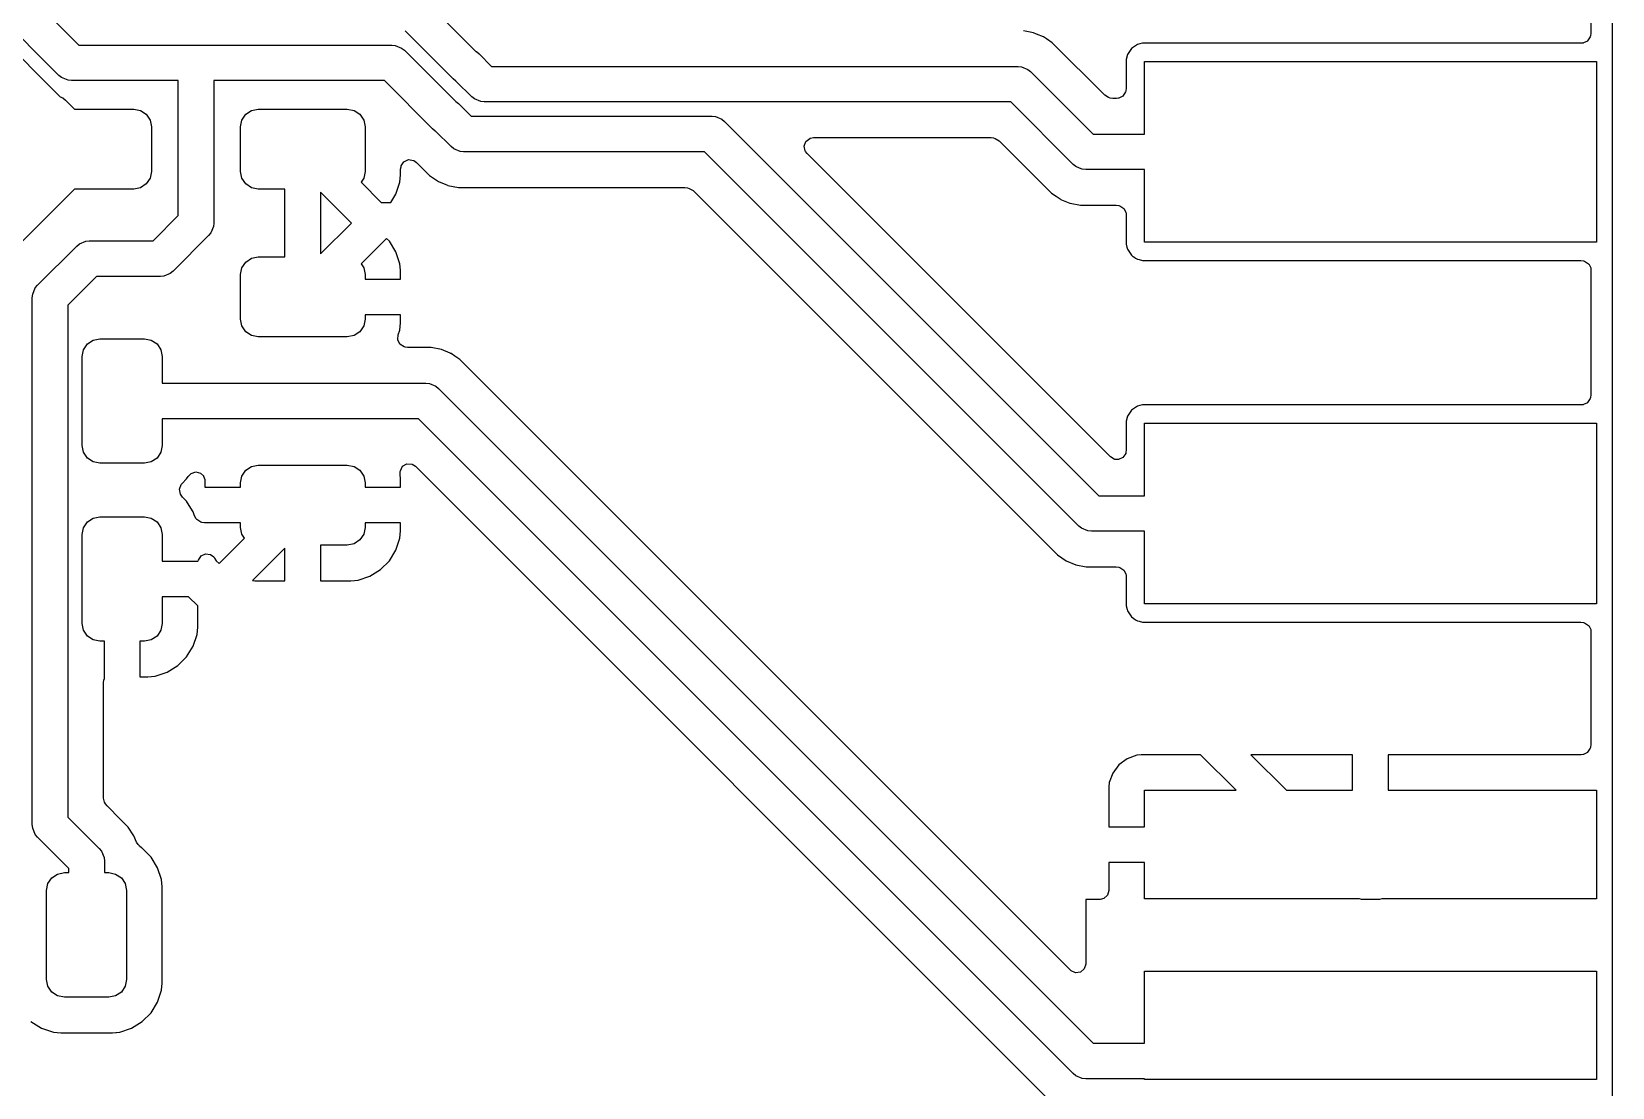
# Model space of a CAD drawing. Header units: millimetres. Extents: x 117.1 to 182.9, y -117.9 to -82.1.
# Drawn here: x 160.69 to 182.9, y -105.64 to -90.81 of the extents above; entities that cross this region are included whole.
import ezdxf

# ---------------------------------------------------------------- set-up
doc = ezdxf.new("R2010")
doc.units = ezdxf.units.MM
for name, color, linetype, lineweight, true_color in [('cut_out', 174, 'CONTINUOUS', 25, 0x000080), ('trace_in', 6, 'CONTINUOUS', 25, 0xff00ff), ('trace_out', 214, 'CONTINUOUS', 25, 0x800080)]:
    doc.layers.add(name, color=color, linetype=linetype, lineweight=lineweight, true_color=true_color)

msp = doc.modelspace()

# ---------------------------------------------------------------- linework, layer by layer
at = {"layer": 'cut_out', "linetype": 'CONTINUOUS'}
msp.add_line((182.9, -112), (182.9, -88), dxfattribs=at)
at = {"layer": 'trace_in', "linetype": 'CONTINUOUS'}
for p, q in [((165.183946, -93.5), (164.75, -93.066053)), ((164.75, -93.066053), (164.75, -93.933946)), ((164.75, -93.933946), (165.183946, -93.5)), ((165.675857, -93.715196), (165.31822, -94.072832)), ((165.717315, -93.756654), (165.675857, -93.715196)), ((165.809356, -93.905875), (165.717315, -93.756654)), ((165.809358, -93.90588), (165.809356, -93.905875)), ((165.864505, -94.072302), (165.809358, -93.90588)), ((165.31822, -94.072832), (165.35597, -94.129329)), ((165.35597, -94.129329), (165.375, -94.225)), ((165.864505, -94.072304), (165.864505, -94.072302)), ((165.873651, -94.16183), (165.864505, -94.072304)), ((165.874998, -94.175013), (165.873651, -94.16183)), ((165.375, -94.225), (165.375, -94.2875)), ((165.375, -94.2875), (165.874999, -94.2875)), ((165.874999, -94.175028), (165.874998, -94.175013)), ((165.874999, -94.2875), (165.874999, -94.175028)), ((165.875, -97.7125), (165.375, -97.7125)), ((165.375, -97.7125), (165.375, -97.775)), ((165.875, -97.824973), (165.875, -97.7125)), ((165.35597, -97.870671), (165.301777, -97.951777)), ((165.375, -97.775), (165.35597, -97.870671)), ((165.809358, -98.094119), (165.864505, -97.927697)), ((165.864505, -97.927697), (165.864506, -97.92769)), ((165.864506, -97.92769), (165.874999, -97.824986)), ((165.874999, -97.824986), (165.875, -97.824973)), ((164.25, -98.066054), (163.794203, -98.52185)), ((164.25, -98.524998), (164.25, -98.066054)), ((165.125, -98.025), (164.75, -98.025)), ((164.75, -98.025), (164.75, -98.524999)), ((165.220671, -98.00597), (165.125, -98.025)), ((165.301777, -97.951777), (165.220671, -98.00597)), ((165.717315, -98.243345), (165.809356, -98.094124)), ((165.809356, -98.094124), (165.809358, -98.094119)), ((165.444124, -98.459356), (165.593345, -98.367315)), ((165.593345, -98.367315), (165.717315, -98.243345)), ((163.794203, -98.52185), (163.825019, -98.524999)), ((163.825019, -98.524999), (164.249999, -98.524999)), ((164.249999, -98.524999), (164.25, -98.524998)), ((164.75, -98.524999), (165.17496, -98.524999)), ((165.17496, -98.524999), (165.174972, -98.524999)), ((165.174972, -98.524999), (165.174986, -98.524998)), ((165.174986, -98.524998), (165.277697, -98.514505)), ((165.277697, -98.514505), (165.444119, -98.459358)), ((165.444119, -98.459358), (165.444124, -98.459356)), ((162.896446, -98.75), (162.525, -98.75)), ((162.525, -98.75), (162.525, -99.125)), ((163.025, -98.878553), (162.896446, -98.75)), ((163.025, -99.174973), (163.025, -98.878553)), ((162.50597, -99.220671), (162.451777, -99.301777)), ((162.525, -99.125), (162.50597, -99.220671)), ((162.959358, -99.444119), (163.014505, -99.277697)), ((163.014505, -99.277697), (163.014506, -99.27769)), ((163.014506, -99.27769), (163.024999, -99.174986)), ((163.024999, -99.174986), (163.025, -99.174973)), ((162.275, -99.375), (162.2125, -99.375)), ((162.2125, -99.375), (162.2125, -99.874999)), ((162.370671, -99.35597), (162.275, -99.375)), ((162.451777, -99.301777), (162.370671, -99.35597)), ((162.867315, -99.593345), (162.959356, -99.444124)), ((162.959356, -99.444124), (162.959358, -99.444119)), ((162.594124, -99.809356), (162.743345, -99.717315)), ((162.743345, -99.717315), (162.867315, -99.593345)), ((162.2125, -99.874999), (162.32496, -99.874999)), ((162.32496, -99.874999), (162.324972, -99.874999)), ((162.324972, -99.874999), (162.324986, -99.874998)), ((162.324986, -99.874998), (162.427697, -99.864505)), ((162.427697, -99.864505), (162.594119, -99.809358)), ((162.594119, -99.809358), (162.594124, -99.809356)), ((176.082907, -101.024648), (175.967813, -101.110807)), ((176.08291, -101.024646), (176.082907, -101.024648)), ((176.217621, -100.974402), (176.08291, -101.024646)), ((176.217628, -100.9744), (176.217621, -100.974402)), ((176.277146, -100.968), (176.217628, -100.9744)), ((177.114446, -100.968), (176.277146, -100.968)), ((177.614446, -101.468), (177.114446, -100.968)), ((179.25, -100.968), (177.821554, -100.968)), ((177.821554, -100.968), (178.321554, -101.468)), ((179.25, -101.468), (179.25, -100.968)), ((175.881646, -101.22591), (175.831402, -101.360621)), ((175.881648, -101.225907), (175.881646, -101.22591)), ((175.967807, -101.110813), (175.881648, -101.225907)), ((175.967813, -101.110807), (175.967807, -101.110813)), ((175.8314, -101.360628), (175.825, -101.420146)), ((175.825, -101.420146), (175.825, -101.420155)), ((175.825, -101.420155), (175.825, -101.98)), ((175.831402, -101.360621), (175.8314, -101.360628)), ((176.325, -101.98), (176.325, -101.468)), ((176.325, -101.468), (177.614446, -101.468)), ((178.321554, -101.468), (179.25, -101.468)), ((175.825, -101.98), (176.325, -101.98))]:
    msp.add_line(p, q, dxfattribs=at)
at = {"layer": 'trace_out', "linetype": 'CONTINUOUS'}
for p, q in [((159.714277, -89.360723), (161.353554, -91)), ((182.5995, -89.327331), (182.5995, -90.83367)), ((161.073223, -91.426777), (159.433946, -89.7875)), ((166.216726, -90.373223), (166.933334, -91.08983)), ((160.186827, -90.823223), (161.09113, -91.727526)), ((166.613174, -91.476777), (165.936395, -90.8)), ((174.7689, -90.828338), (174.623922, -90.7995)), ((174.768905, -90.828339), (174.7689, -90.828338)), ((174.768907, -90.82834), (174.768905, -90.828339)), ((174.768917, -90.828343), (174.768907, -90.82834)), ((174.810162, -90.845427), (174.768917, -90.828343)), ((182.5995, -90.83367), (182.594475, -90.868614)), ((161.353554, -91), (163, -91)), ((163, -91), (165.75, -91)), ((165.75, -91), (165.798773, -91.004804)), ((165.798773, -91.004804), (165.888893, -91.042133)), ((165.888893, -91.042133), (165.888897, -91.042137)), ((165.888897, -91.042137), (165.926777, -91.073223)), ((174.905488, -90.884912), (174.810162, -90.845427)), ((174.905505, -90.88492), (174.905488, -90.884912)), ((174.905736, -90.885035), (174.905505, -90.88492)), ((174.907342, -90.88615), (174.905736, -90.885035)), ((174.949729, -90.914472), (174.907342, -90.88615)), ((174.950048, -90.914685), (174.949729, -90.914472)), ((174.950161, -90.91476), (174.950048, -90.914685)), ((175.028413, -90.967045), (174.950161, -90.914759)), ((174.950161, -90.914759), (174.950161, -90.91476)), ((175.028414, -90.967046), (175.028413, -90.967045)), ((175.028421, -90.967052), (175.028414, -90.967046)), ((175.028428, -90.967059), (175.028421, -90.967052)), ((175.028429, -90.96706), (175.028428, -90.967059)), ((175.767137, -91.705769), (175.028429, -90.96706)), ((176.141513, -91.046517), (176.085268, -91.130695)), ((176.141515, -91.046514), (176.141513, -91.046517)), ((176.225694, -90.990267), (176.141515, -91.046514)), ((176.225696, -90.990266), (176.225694, -90.990267)), ((176.262817, -90.982883), (176.225696, -90.990266)), ((176.299936, -90.9755), (176.262817, -90.982883)), ((182.462168, -90.9755), (176.299936, -90.9755)), ((182.488539, -90.972663), (182.462168, -90.9755)), ((182.496097, -90.971018), (182.488539, -90.972663)), ((182.550958, -90.943542), (182.496097, -90.971018)), ((182.552327, -90.942355), (182.550958, -90.943542)), ((182.59007, -90.883612), (182.552327, -90.942355)), ((182.594475, -90.868614), (182.59007, -90.883612)), ((165.926777, -91.073223), (166.643383, -91.789829)), ((166.933334, -91.08983), (166.938893, -91.092133)), ((166.938893, -91.092133), (166.938897, -91.092137)), ((166.938897, -91.092137), (166.976777, -91.123223)), ((166.976777, -91.123223), (167.153553, -91.3)), ((176.085264, -91.130703), (176.0705, -91.204926)), ((176.0705, -91.204926), (176.0705, -91.60767)), ((176.085268, -91.130695), (176.085264, -91.130702)), ((176.085264, -91.130702), (176.085264, -91.130703)), ((176.325, -92.25), (176.325, -91.23)), ((176.325, -91.23), (182.675, -91.23)), ((182.675, -91.23), (182.675, -93.77)), ((161.111108, -91.457868), (161.073223, -91.426777)), ((161.201228, -91.495197), (161.111108, -91.457868)), ((161.201237, -91.495197), (161.201228, -91.495197)), ((161.25, -91.5), (161.201237, -91.495197)), ((162.75, -91.5), (161.25, -91.5)), ((162.75, -93.396446), (162.75, -91.5)), ((165.646446, -91.5), (163.25, -91.5)), ((163.25, -91.5), (163.25, -93.5)), ((166.323223, -92.176777), (165.646446, -91.5)), ((166.651058, -91.507868), (166.613174, -91.476777)), ((167.153553, -91.3), (174.55, -91.3)), ((174.55, -91.3), (174.598773, -91.304804)), ((174.598773, -91.304804), (174.688893, -91.342133)), ((174.688893, -91.342133), (174.688897, -91.342137)), ((174.688897, -91.342137), (174.726777, -91.373223)), ((174.726777, -91.373223), (175.603554, -92.25)), ((166.656616, -91.51017), (166.651058, -91.507868)), ((166.873223, -91.726776), (166.656616, -91.51017)), ((166.911102, -91.757862), (166.873223, -91.726776)), ((175.819882, -91.737065), (175.767137, -91.705769)), ((176.021958, -91.717542), (175.967097, -91.745018)), ((176.023327, -91.716355), (176.021958, -91.717542)), ((176.06107, -91.657612), (176.023327, -91.716355)), ((176.064353, -91.646431), (176.06107, -91.657612)), ((176.065475, -91.642612), (176.064353, -91.646431)), ((176.0705, -91.60767), (176.065475, -91.642612)), ((161.09113, -91.727526), (161.126393, -91.742133)), ((161.126393, -91.742133), (161.126397, -91.742137)), ((161.126397, -91.742137), (161.164277, -91.773223)), ((161.164277, -91.773223), (161.291054, -91.9)), ((161.291054, -91.9), (162.125, -91.9)), ((162.125, -91.9), (162.220671, -91.91903)), ((162.220671, -91.91903), (162.301777, -91.973223)), ((163.698223, -91.973223), (163.779329, -91.91903)), ((163.779329, -91.91903), (163.875, -91.9)), ((163.875, -91.9), (165.125, -91.9)), ((165.125, -91.9), (165.220671, -91.91903)), ((165.220671, -91.91903), (165.301777, -91.973223)), ((166.643383, -91.789829), (166.648944, -91.792133)), ((166.648944, -91.792133), (166.648948, -91.792137)), ((166.648948, -91.792137), (166.686828, -91.823224)), ((166.686828, -91.823224), (166.863603, -92)), ((166.911107, -91.757867), (166.911102, -91.757862)), ((167.001227, -91.795196), (166.911107, -91.757867)), ((167.05, -91.8), (167.001227, -91.795196)), ((174.446446, -91.8), (167.05, -91.8)), ((175.323223, -92.676777), (174.446446, -91.8)), ((175.845124, -91.744477), (175.819882, -91.737065)), ((175.88006, -91.7495), (175.845124, -91.744477)), ((175.933168, -91.7495), (175.88006, -91.7495)), ((175.959539, -91.746663), (175.933168, -91.7495)), ((175.967097, -91.745018), (175.959539, -91.746663)), ((162.301777, -91.973223), (162.35597, -92.054329)), ((162.35597, -92.054329), (162.375, -92.15)), ((162.375, -92.15), (162.375, -92.775)), ((163.625, -92.15), (163.64403, -92.054329)), ((163.625, -92.775), (163.625, -92.15)), ((163.64403, -92.054329), (163.698223, -91.973223)), ((165.301777, -91.973223), (165.35597, -92.054329)), ((165.35597, -92.054329), (165.375, -92.15)), ((165.375, -92.15), (165.375, -92.775)), ((166.863603, -92), (170.25, -92)), ((170.25, -92), (170.298773, -92.004804)), ((170.298773, -92.004804), (170.388893, -92.042133)), ((170.388893, -92.042133), (170.388897, -92.042137)), ((170.388897, -92.042137), (170.426777, -92.073223)), ((170.426777, -92.073223), (175.683553, -97.33)), ((166.361102, -92.207862), (166.323223, -92.176777)), ((166.361107, -92.207867), (166.361102, -92.207862)), ((166.366668, -92.21017), (166.361107, -92.207867)), ((166.583273, -92.426777), (166.366668, -92.21017)), ((171.544732, -92.418338), (171.569146, -92.352873)), ((171.569146, -92.352873), (171.625076, -92.311001)), ((171.625076, -92.311001), (171.628955, -92.309554)), ((171.628955, -92.309554), (171.632291, -92.308311)), ((171.632291, -92.308311), (171.675605, -92.3005)), ((171.675605, -92.3005), (174.16994, -92.3005)), ((174.16994, -92.3005), (174.204872, -92.305521)), ((174.204872, -92.305521), (174.230116, -92.312934)), ((174.230116, -92.312934), (174.282862, -92.34423)), ((174.282862, -92.34423), (175.014523, -93.075893)), ((175.603554, -92.25), (176.325, -92.25)), ((165.920981, -92.638943), (165.984536, -92.609917)), ((165.984536, -92.609917), (166.053693, -92.619859)), ((166.621152, -92.457862), (166.583273, -92.426777)), ((166.621157, -92.457867), (166.621152, -92.457862)), ((166.711277, -92.495196), (166.621157, -92.457867)), ((166.76005, -92.5), (166.711277, -92.495196)), ((170.146446, -92.5), (166.76005, -92.5)), ((175.403223, -97.756776), (170.146446, -92.5)), ((171.559585, -92.486608), (171.544732, -92.418338)), ((171.563871, -92.494457), (171.559585, -92.486608)), ((171.565007, -92.496538), (171.563871, -92.494457)), ((171.586156, -92.524788), (171.565007, -92.496538)), ((175.847136, -96.785769), (171.586156, -92.524788)), ((162.375, -92.775), (162.35597, -92.870671)), ((163.64403, -92.870671), (163.625, -92.775)), ((165.375, -92.775), (165.35597, -92.870671)), ((165.864506, -92.92769), (165.874999, -92.824986)), ((165.874999, -92.743506), (165.88002, -92.708579)), ((165.874999, -92.824986), (165.874999, -92.743506)), ((165.88002, -92.708579), (165.883208, -92.697719)), ((165.883208, -92.697719), (165.920981, -92.638943)), ((166.053693, -92.619859), (166.060675, -92.623048)), ((166.060675, -92.623048), (166.096839, -92.648157)), ((166.096839, -92.648157), (166.281629, -92.832948)), ((166.281629, -92.832948), (166.281633, -92.832951)), ((166.281633, -92.832951), (166.404547, -92.91508)), ((175.361108, -92.707868), (175.323223, -92.676777)), ((175.413899, -92.729734), (175.361108, -92.707868)), ((175.451227, -92.745196), (175.413899, -92.729734)), ((175.5, -92.75), (175.451227, -92.745196)), ((176.325, -92.75), (175.5, -92.75)), ((176.325, -93.77), (176.325, -92.75)), ((161.291053, -93.025), (160.3, -94.016053)), ((162.125, -93.025), (161.291053, -93.025)), ((162.220671, -93.00597), (162.125, -93.025)), ((162.301777, -92.951777), (162.220671, -93.00597)), ((162.35597, -92.870671), (162.301777, -92.951777)), ((163.698223, -92.951777), (163.64403, -92.870671)), ((163.779329, -93.00597), (163.698223, -92.951777)), ((163.875, -93.025), (163.779329, -93.00597)), ((164.25, -93.025), (163.875, -93.025)), ((164.25, -93.975), (164.25, -93.025)), ((165.35597, -92.870671), (165.31822, -92.927167)), ((165.31822, -92.927167), (165.603553, -93.2125)), ((165.809358, -93.094119), (165.864505, -92.927697)), ((165.864505, -92.927697), (165.864506, -92.92769)), ((166.404547, -92.91508), (166.40456, -92.915087)), ((166.40456, -92.915087), (166.508561, -92.958165)), ((166.508561, -92.958165), (166.535533, -92.969337)), ((166.535533, -92.969337), (166.539935, -92.971419)), ((166.539935, -92.971419), (166.686125, -93.0005)), ((166.686125, -93.0005), (166.686128, -93.0005)), ((166.686128, -93.0005), (166.686131, -93.0005)), ((166.686131, -93.0005), (166.686132, -93.0005)), ((166.686132, -93.0005), (169.86994, -93.0005)), ((169.86994, -93.0005), (169.904872, -93.005521)), ((169.904872, -93.005521), (169.930116, -93.012934)), ((169.930116, -93.012934), (169.982862, -93.04423)), ((169.982862, -93.04423), (175.101574, -98.162943)), ((165.603553, -93.2125), (165.736341, -93.2125)), ((165.736341, -93.2125), (165.809356, -93.094124)), ((165.809356, -93.094124), (165.809358, -93.094119)), ((175.014523, -93.075893), (175.014526, -93.075895)), ((175.014526, -93.075895), (175.017825, -93.079194)), ((175.017825, -93.079194), (175.017828, -93.079196)), ((175.017828, -93.079196), (175.021584, -93.082952)), ((175.021584, -93.082952), (175.083503, -93.124324)), ((175.083503, -93.124324), (175.139375, -93.161656)), ((175.139375, -93.161656), (175.140517, -93.162419)), ((175.140517, -93.162419), (175.14052, -93.162421)), ((175.14052, -93.162421), (175.144229, -93.1649)), ((175.144229, -93.1649), (175.144505, -93.165084)), ((175.144505, -93.165084), (175.145525, -93.165766)), ((175.145525, -93.165766), (175.150118, -93.167409)), ((175.150118, -93.167409), (175.161691, -93.172203)), ((175.161691, -93.172203), (175.161693, -93.172204)), ((175.161693, -93.172204), (175.275472, -93.219332)), ((175.275472, -93.219332), (175.279884, -93.221419)), ((175.279884, -93.221419), (175.426076, -93.2505)), ((175.426076, -93.2505), (175.426079, -93.2505)), ((175.426079, -93.2505), (175.426082, -93.2505)), ((175.426082, -93.2505), (175.426083, -93.2505)), ((175.426083, -93.2505), (175.573917, -93.2505)), ((175.573917, -93.2505), (175.928671, -93.2505)), ((175.928671, -93.2505), (175.963607, -93.255523)), ((175.963607, -93.255523), (175.978605, -93.259927)), ((175.978605, -93.259927), (176.037356, -93.297672)), ((162.396446, -93.75), (162.75, -93.396446)), ((163.25, -93.5), (163.245197, -93.548762)), ((176.037356, -93.297672), (176.038543, -93.299041)), ((176.038543, -93.299041), (176.066019, -93.353902)), ((176.066019, -93.353902), (176.067664, -93.36146)), ((176.067664, -93.36146), (176.070501, -93.387831)), ((176.070501, -93.387831), (176.070501, -93.795065)), ((163.176777, -93.676777), (162.676777, -94.176777)), ((163.207868, -93.638892), (163.176777, -93.676777)), ((163.245197, -93.548772), (163.207868, -93.638892)), ((163.245197, -93.548762), (163.245197, -93.548772)), ((160.773223, -94.373223), (161.323223, -93.823224)), ((161.323223, -93.823224), (161.361102, -93.792137)), ((161.361102, -93.792137), (161.361107, -93.792133)), ((161.361107, -93.792133), (161.451227, -93.754804)), ((161.451227, -93.754804), (161.5, -93.75)), ((161.5, -93.75), (162.396446, -93.75)), ((176.070501, -93.795065), (176.079156, -93.838581)), ((176.079156, -93.838581), (176.079156, -93.838582)), ((176.079156, -93.838582), (176.085265, -93.869299)), ((176.085265, -93.869299), (176.085265, -93.8693)), ((176.085265, -93.8693), (176.10393, -93.897234)), ((176.10393, -93.897234), (176.141515, -93.953484)), ((182.675, -93.77), (176.325, -93.77)), ((163.625, -94.225), (163.64403, -94.129329)), ((163.64403, -94.129329), (163.698223, -94.048223)), ((163.698223, -94.048223), (163.779329, -93.99403)), ((163.779329, -93.99403), (163.875, -93.975)), ((163.875, -93.975), (164.25, -93.975)), ((176.141515, -93.953484), (176.163405, -93.96811)), ((176.163405, -93.96811), (176.16875, -93.971682)), ((176.16875, -93.971682), (176.175234, -93.976014)), ((176.175234, -93.976014), (176.175235, -93.976015)), ((176.175235, -93.976015), (176.175234, -93.976015)), ((176.175234, -93.976015), (176.200724, -93.993046)), ((176.200724, -93.993046), (176.225699, -94.009734)), ((176.225699, -94.009734), (176.225702, -94.009734)), ((176.225702, -94.009734), (176.225703, -94.009735)), ((176.225703, -94.009735), (176.250666, -94.0147)), ((176.250666, -94.0147), (176.299933, -94.0245)), ((176.299933, -94.0245), (182.45767, -94.024499)), ((182.45767, -94.024499), (182.492606, -94.029522)), ((182.492606, -94.029522), (182.507604, -94.033926)), ((182.507604, -94.033926), (182.566355, -94.071671)), ((182.566355, -94.071671), (182.567542, -94.07304)), ((182.567542, -94.07304), (182.595018, -94.127901)), ((182.595018, -94.127901), (182.596663, -94.135459)), ((182.596663, -94.135459), (182.5995, -94.16183)), ((182.5995, -94.16183), (182.5995, -95.91367)), ((160.742137, -94.411102), (160.773223, -94.373223)), ((161.603553, -94.25), (161.2, -94.653553)), ((162.5, -94.25), (161.603553, -94.25)), ((162.548773, -94.245196), (162.5, -94.25)), ((162.638893, -94.207867), (162.548773, -94.245196)), ((162.638897, -94.207862), (162.638893, -94.207867)), ((162.676777, -94.176777), (162.638897, -94.207862)), ((163.625, -94.85), (163.625, -94.225)), ((160.7, -94.55), (160.704804, -94.501227)), ((160.7, -101.95), (160.7, -94.55)), ((160.704804, -94.501227), (160.742133, -94.411107)), ((160.742133, -94.411107), (160.742137, -94.411102)), ((161.2, -94.653553), (161.2, -101.846446)), ((165.875, -94.7875), (165.375, -94.7875)), ((165.375, -94.7875), (165.375, -94.85)), ((165.875, -94.899973), (165.875, -94.7875)), ((163.64403, -94.945671), (163.625, -94.85)), ((163.698223, -95.026777), (163.64403, -94.945671)), ((163.779329, -95.08097), (163.698223, -95.026777)), ((165.301777, -95.026777), (165.220671, -95.08097)), ((165.35597, -94.945671), (165.301777, -95.026777)), ((165.375, -94.85), (165.35597, -94.945671)), ((165.842217, -95.069957), (165.864505, -95.002697)), ((165.864505, -95.002697), (165.864506, -95.00269)), ((165.864506, -95.00269), (165.874999, -94.899986)), ((165.874999, -94.899986), (165.875, -94.899973)), ((161.4, -95.375), (161.41903, -95.279329)), ((161.41903, -95.279329), (161.473223, -95.198223)), ((161.473223, -95.198223), (161.554329, -95.14403)), ((161.554329, -95.14403), (161.65, -95.125)), ((161.65, -95.125), (162.275, -95.125)), ((162.275, -95.125), (162.370671, -95.14403)), ((162.370671, -95.14403), (162.451777, -95.198223)), ((162.451777, -95.198223), (162.50597, -95.279329)), ((162.50597, -95.279329), (162.525, -95.375)), ((163.875, -95.1), (163.779329, -95.08097)), ((165.125, -95.1), (163.875, -95.1)), ((165.220671, -95.08097), (165.125, -95.1)), ((165.835243, -95.132458), (165.840276, -95.075815)), ((165.835496, -95.134222), (165.835243, -95.132458)), ((165.836216, -95.139229), (165.835496, -95.134222)), ((165.836217, -95.139232), (165.836216, -95.139229)), ((165.865239, -95.202789), (165.836217, -95.139232)), ((165.840276, -95.075815), (165.842217, -95.069957)), ((165.924016, -95.240565), (165.865239, -95.202789)), ((165.937334, -95.244476), (165.924016, -95.240565)), ((165.972273, -95.2495), (165.937334, -95.244476)), ((166.303918, -95.2495), (165.972273, -95.2495)), ((166.30392, -95.2495), (166.303918, -95.2495)), ((166.303922, -95.2495), (166.30392, -95.2495)), ((166.4489, -95.278338), (166.303922, -95.2495)), ((166.448904, -95.278339), (166.4489, -95.278338)), ((166.448907, -95.27834), (166.448904, -95.278339)), ((166.448917, -95.278343), (166.448907, -95.27834)), ((166.448921, -95.278345), (166.448917, -95.278343)), ((166.448932, -95.278348), (166.448921, -95.278345)), ((166.568571, -95.327904), (166.448932, -95.278348)), ((161.4, -96.625), (161.4, -95.375)), ((162.525, -95.375), (162.525, -95.75)), ((166.575242, -95.330668), (166.568571, -95.327904)), ((166.585493, -95.334914), (166.575242, -95.330668)), ((166.637701, -95.369798), (166.585493, -95.334914)), ((166.708414, -95.417046), (166.637701, -95.369798)), ((166.708421, -95.417052), (166.708414, -95.417046)), ((166.708428, -95.417059), (166.708421, -95.417052)), ((166.708429, -95.41706), (166.708428, -95.417059)), ((172.711514, -101.420146), (166.708429, -95.41706)), ((162.525, -95.75), (166.23, -95.75)), ((166.23, -95.75), (166.278773, -95.754804)), ((166.278773, -95.754804), (166.368893, -95.792133)), ((166.368893, -95.792133), (166.368897, -95.792137)), ((166.368897, -95.792137), (166.406777, -95.823223)), ((166.406777, -95.823223), (175.603553, -105.02)), ((182.5995, -95.91367), (182.594475, -95.948614)), ((176.141513, -96.126517), (176.085268, -96.210695)), ((176.141515, -96.126514), (176.141513, -96.126517)), ((176.225694, -96.070267), (176.141515, -96.126514)), ((176.225696, -96.070266), (176.225694, -96.070267)), ((176.262817, -96.062883), (176.225696, -96.070266)), ((176.299936, -96.0555), (176.262817, -96.062883)), ((182.462168, -96.0555), (176.299936, -96.0555)), ((182.488539, -96.052663), (182.462168, -96.0555)), ((182.496097, -96.051018), (182.488539, -96.052663)), ((182.550958, -96.023542), (182.496097, -96.051018)), ((182.552327, -96.022355), (182.550958, -96.023542)), ((182.59007, -95.963612), (182.552327, -96.022355)), ((182.594475, -95.948614), (182.59007, -95.963612)), ((166.126446, -96.25), (162.525, -96.25)), ((162.525, -96.25), (162.525, -96.625)), ((175.323224, -105.446777), (166.126446, -96.25)), ((176.085264, -96.210703), (176.0705, -96.284926)), ((176.0705, -96.284926), (176.0705, -96.68767)), ((176.085268, -96.210695), (176.085264, -96.210702)), ((176.085264, -96.210702), (176.085264, -96.210703)), ((176.325, -97.33), (176.325, -96.31)), ((176.325, -96.31), (182.675, -96.31)), ((182.675, -96.31), (182.675, -98.85)), ((161.41903, -96.720671), (161.4, -96.625)), ((161.473223, -96.801777), (161.41903, -96.720671)), ((161.554329, -96.85597), (161.473223, -96.801777)), ((162.451777, -96.801777), (162.370671, -96.85597)), ((162.50597, -96.720671), (162.451777, -96.801777)), ((162.525, -96.625), (162.50597, -96.720671)), ((175.899884, -96.817066), (175.847136, -96.785769)), ((175.907823, -96.819397), (175.899884, -96.817066)), ((175.960398, -96.823158), (175.907823, -96.819397)), ((176.023955, -96.794135), (175.960398, -96.823158)), ((176.061732, -96.735359), (176.023955, -96.794135)), ((176.065476, -96.72261), (176.061732, -96.735359)), ((176.0705, -96.68767), (176.065476, -96.72261)), ((161.65, -96.875), (161.554329, -96.85597)), ((162.275, -96.875), (161.65, -96.875)), ((162.370671, -96.85597), (162.275, -96.875)), ((162.889151, -97.058896), (162.926013, -97.020748)), ((162.926013, -97.020748), (162.930935, -97.017474)), ((162.930935, -97.017474), (162.997655, -96.996734)), ((162.997655, -96.996734), (163.064997, -97.015359)), ((163.064997, -97.015359), (163.102671, -97.051766)), ((163.102671, -97.051766), (163.103977, -97.053718)), ((163.103977, -97.053718), (163.123478, -97.103833)), ((163.625, -97.15), (163.64403, -97.054329)), ((163.64403, -97.054329), (163.698223, -96.973223)), ((163.698223, -96.973223), (163.779329, -96.91903)), ((163.779329, -96.91903), (163.875, -96.9)), ((163.875, -96.9), (165.125, -96.9)), ((165.125, -96.9), (165.220671, -96.91903)), ((165.220671, -96.91903), (165.301777, -96.973223)), ((165.301777, -96.973223), (165.35597, -97.054329)), ((165.35597, -97.054329), (165.375, -97.15)), ((165.867442, -97.026051), (165.868887, -96.9908)), ((165.874998, -97.100013), (165.867442, -97.026051)), ((165.868887, -96.9908), (165.870956, -96.979672)), ((165.870956, -96.979672), (165.90256, -96.917362)), ((165.90256, -96.917362), (165.962836, -96.882027)), ((165.962836, -96.882027), (166.032647, -96.88489)), ((166.032647, -96.88489), (166.032649, -96.884891)), ((166.032649, -96.884891), (166.036791, -96.886294)), ((166.036791, -96.886294), (166.08469, -96.916058)), ((166.08469, -96.916058), (175.021575, -105.852944)), ((162.767807, -97.240398), (162.768115, -97.236089)), ((162.782658, -97.308664), (162.767807, -97.240398)), ((162.768115, -97.236089), (162.792529, -97.170624)), ((162.792529, -97.170624), (162.804111, -97.157255)), ((162.804111, -97.157255), (162.867712, -97.093656)), ((162.867712, -97.093656), (162.889151, -97.058896)), ((163.123478, -97.103833), (163.123561, -97.104373)), ((163.123561, -97.104373), (163.125, -97.123211)), ((163.125, -97.123211), (163.125, -97.2125)), ((163.125, -97.2125), (163.625, -97.2125)), ((163.625, -97.2125), (163.625, -97.15)), ((165.375, -97.15), (165.375, -97.2125)), ((165.375, -97.2125), (165.874999, -97.2125)), ((165.874999, -97.100028), (165.874998, -97.100013)), ((165.874999, -97.2125), (165.874999, -97.100028)), ((162.79015, -97.322385), (162.782658, -97.308664)), ((162.811302, -97.350641), (162.79015, -97.322385)), ((162.867314, -97.406653), (162.811302, -97.350641)), ((162.867317, -97.406657), (162.867314, -97.406653)), ((162.951402, -97.54298), (162.867317, -97.406657)), ((175.683553, -97.33), (176.325, -97.33)), ((161.41903, -97.779329), (161.473223, -97.698223)), ((161.473223, -97.698223), (161.554329, -97.64403)), ((161.554329, -97.64403), (161.65, -97.625)), ((161.65, -97.625), (162.275, -97.625)), ((162.275, -97.625), (162.370671, -97.64403)), ((162.370671, -97.64403), (162.451777, -97.698223)), ((162.451777, -97.698223), (162.50597, -97.779329)), ((162.959356, -97.555875), (162.951402, -97.54298)), ((162.959357, -97.555878), (162.959356, -97.555875)), ((162.978977, -97.615084), (162.959357, -97.555878)), ((163.002971, -97.657282), (162.978977, -97.615084)), ((163.00992, -97.665301), (163.002971, -97.657282)), ((163.068689, -97.70307), (163.00992, -97.665301)), ((163.083688, -97.707475), (163.068689, -97.70307)), ((163.118629, -97.7125), (163.083688, -97.707475)), ((163.625, -97.7125), (163.118629, -97.7125)), ((163.625, -97.775), (163.625, -97.7125)), ((161.4, -97.875), (161.41903, -97.779329)), ((161.4, -99.125), (161.4, -97.875)), ((162.50597, -97.779329), (162.525, -97.875)), ((162.525, -97.875), (162.525, -98.25)), ((163.324142, -98.284803), (163.681779, -97.927166)), ((163.64403, -97.870671), (163.625, -97.775)), ((163.681779, -97.927166), (163.64403, -97.870671)), ((175.441102, -97.787862), (175.403223, -97.756776)), ((175.441107, -97.787867), (175.441102, -97.787862)), ((175.531227, -97.825196), (175.441107, -97.787867)), ((175.58, -97.83), (175.531227, -97.825196)), ((176.325, -97.83), (175.58, -97.83)), ((176.325, -98.85), (176.325, -97.83)), ((163.070984, -98.176071), (163.13454, -98.147047)), ((163.13454, -98.147047), (163.203655, -98.156972)), ((163.203655, -98.156972), (163.20508, -98.157623)), ((163.20508, -98.157623), (163.248117, -98.190163)), ((175.101574, -98.162943), (175.10158, -98.162948)), ((175.10158, -98.162948), (175.101584, -98.162951)), ((175.101584, -98.162951), (175.224498, -98.24508)), ((162.525, -98.25), (163, -98.25)), ((163, -98.25), (163.024999, -98.25)), ((163.024999, -98.25), (163.030323, -98.244675)), ((163.030323, -98.244675), (163.033209, -98.234845)), ((163.033209, -98.234845), (163.070984, -98.176071)), ((163.248117, -98.190163), (163.248472, -98.190581)), ((163.248472, -98.190581), (163.259497, -98.205754)), ((163.259497, -98.205754), (163.28268, -98.243341)), ((163.28268, -98.243341), (163.282682, -98.243343)), ((163.282682, -98.243343), (163.324142, -98.284803)), ((175.224498, -98.24508), (175.224511, -98.245087)), ((175.224511, -98.245087), (175.361082, -98.301656)), ((175.361082, -98.301656), (175.361087, -98.301658)), ((175.361087, -98.301658), (175.361091, -98.301658)), ((175.361091, -98.301658), (175.361092, -98.301659)), ((175.361092, -98.301659), (175.361357, -98.301711)), ((175.361357, -98.301711), (175.361358, -98.301712)), ((175.361358, -98.301712), (175.361382, -98.301717)), ((175.361382, -98.301717), (175.506077, -98.3305)), ((175.506077, -98.3305), (175.506079, -98.3305)), ((175.506079, -98.3305), (175.506082, -98.3305)), ((175.506082, -98.3305), (175.653917, -98.3305)), ((175.653917, -98.3305), (175.928671, -98.3305)), ((175.928671, -98.3305), (175.963607, -98.335523)), ((175.963607, -98.335523), (175.978605, -98.339927)), ((175.978605, -98.339927), (176.037356, -98.377672)), ((176.037356, -98.377672), (176.038543, -98.379041)), ((176.038543, -98.379041), (176.066019, -98.433902)), ((176.066019, -98.433902), (176.067664, -98.44146)), ((176.067664, -98.44146), (176.070501, -98.467831)), ((176.070501, -98.467831), (176.070501, -98.875066)), ((176.070501, -98.875066), (176.081095, -98.928328)), ((176.081095, -98.928328), (176.085266, -98.949302)), ((176.085266, -98.949302), (176.11339, -98.991392)), ((176.11339, -98.991392), (176.141515, -99.033484)), ((176.141515, -99.033484), (176.175234, -99.056014)), ((176.175234, -99.056014), (176.175235, -99.056015)), ((176.175235, -99.056015), (176.175234, -99.056015)), ((176.175234, -99.056015), (176.19989, -99.072489)), ((182.675, -98.85), (176.325, -98.85)), ((161.41903, -99.220671), (161.4, -99.125)), ((161.473223, -99.301777), (161.41903, -99.220671)), ((176.19989, -99.072489), (176.225699, -99.089734)), ((176.225699, -99.089734), (176.225702, -99.089734)), ((176.225702, -99.089734), (176.225703, -99.089735)), ((176.225703, -99.089735), (176.250666, -99.0947)), ((176.250666, -99.0947), (176.299933, -99.1045)), ((176.299933, -99.1045), (182.45767, -99.104499)), ((182.45767, -99.104499), (182.492606, -99.109522)), ((182.492606, -99.109522), (182.507604, -99.113926)), ((182.507604, -99.113926), (182.566355, -99.151671)), ((182.566355, -99.151671), (182.567542, -99.15304)), ((182.567542, -99.15304), (182.595018, -99.207901)), ((182.595018, -99.207901), (182.596663, -99.215459)), ((182.596663, -99.215459), (182.5995, -99.24183)), ((182.5995, -99.24183), (182.5995, -100.82617)), ((161.554329, -99.35597), (161.473223, -99.301777)), ((161.65, -99.375), (161.554329, -99.35597)), ((161.7125, -99.375), (161.65, -99.375)), ((161.7125, -99.874999), (161.7125, -99.375)), ((161.7005, -99.956189), (161.705524, -99.921252)), ((161.705524, -99.921252), (161.712499, -99.897495)), ((161.712499, -99.897495), (161.7125, -99.897495)), ((161.7125, -99.897495), (161.7125, -99.874999)), ((161.7005, -101.577288), (161.7005, -99.956189)), ((182.5995, -100.82617), (182.594475, -100.861112)), ((182.462168, -100.968), (179.75, -100.968)), ((179.75, -100.968), (179.75, -101.468)), ((182.488539, -100.965163), (182.462168, -100.968)), ((182.496097, -100.963518), (182.488539, -100.965163)), ((182.550958, -100.936042), (182.496097, -100.963518)), ((182.552327, -100.934855), (182.550958, -100.936042)), ((182.59007, -100.876112), (182.552327, -100.934855)), ((182.593353, -100.864931), (182.59007, -100.876112)), ((182.594475, -100.861112), (182.593353, -100.864931)), ((172.795883, -101.504515), (172.711514, -101.420146)), ((179.75, -101.468), (182.675, -101.468)), ((182.675, -101.468), (182.675, -102.992)), ((161.715667, -101.636713), (161.7005, -101.577288)), ((161.728274, -101.659802), (161.715667, -101.636713)), ((161.749426, -101.688058), (161.728274, -101.659802)), ((161.940916, -101.879549), (161.749426, -101.688058)), ((175.288319, -103.996951), (172.795883, -101.504515)), ((161.2, -101.846446), (161.639276, -102.285723)), ((161.998236, -101.936869), (161.940916, -101.879549)), ((162.045449, -101.984081), (161.998236, -101.936869)), ((160.704804, -101.998773), (160.7, -101.95)), ((160.742133, -102.088893), (160.704804, -101.998773)), ((160.742137, -102.088897), (160.742133, -102.088893)), ((160.773223, -102.126777), (160.742137, -102.088897)), ((161.2125, -102.566053), (160.773223, -102.126777)), ((162.045452, -101.984085), (162.045449, -101.984081)), ((162.127583, -102.107002), (162.045452, -101.984085)), ((162.127588, -102.107012), (162.127583, -102.107002)), ((162.164162, -102.195312), (162.127588, -102.107012)), ((161.639276, -102.285723), (161.670362, -102.323602)), ((161.670362, -102.323602), (161.670367, -102.323607)), ((161.670367, -102.323607), (161.707696, -102.413727)), ((162.186526, -102.23078), (162.164162, -102.195312)), ((162.199778, -102.245514), (162.186526, -102.23078)), ((162.20747, -102.254066), (162.199778, -102.245514)), ((162.234562, -102.276678), (162.20747, -102.254066)), ((162.242408, -102.281518), (162.234562, -102.276678)), ((162.243655, -102.282287), (162.242408, -102.281518)), ((162.243656, -102.282288), (162.243655, -102.282287)), ((162.367712, -102.406344), (162.243656, -102.282288)), ((161.2125, -102.625), (161.2125, -102.566053)), ((161.707696, -102.413727), (161.7125, -102.4625)), ((161.7125, -102.4625), (161.7125, -102.625)), ((162.459814, -102.555666), (162.367712, -102.406344)), ((162.514999, -102.722203), (162.459814, -102.555666)), ((176.325, -102.48), (175.825, -102.48)), ((175.825, -102.48), (175.825, -102.876)), ((176.325, -102.992), (176.325, -102.48)), ((160.9, -102.875), (160.91903, -102.779329)), ((160.91903, -102.779329), (160.973223, -102.698223)), ((160.973223, -102.698223), (161.054329, -102.64403)), ((161.054329, -102.64403), (161.15, -102.625)), ((161.15, -102.625), (161.2125, -102.625)), ((161.7125, -102.625), (161.775, -102.625)), ((161.775, -102.625), (161.870671, -102.64403)), ((161.870671, -102.64403), (161.951777, -102.698223)), ((161.951777, -102.698223), (162.00597, -102.779329)), ((162.00597, -102.779329), (162.025, -102.875)), ((162.525499, -102.824992), (162.514999, -102.722203)), ((162.5255, -104.175009), (162.525499, -102.824992)), ((160.9, -104.125), (160.9, -102.875)), ((162.025, -102.875), (162.025, -104.125)), ((175.701, -103), (175.5, -103)), ((175.5, -103), (175.5, -103.90927)), ((175.752511, -102.988794), (175.701, -103)), ((175.805315, -102.943039), (175.752511, -102.988794)), ((175.825, -102.876), (175.805315, -102.943039)), ((179.346755, -102.992), (176.325, -102.992)), ((179.374, -103), (179.346755, -102.992)), ((179.626, -103), (179.374, -103)), ((179.662774, -102.992), (179.626, -103)), ((182.675, -102.992), (179.662774, -102.992)), ((175.5, -103.90927), (175.480315, -103.976309)), ((160.91903, -104.220671), (160.9, -104.125)), ((162.025, -104.125), (162.00597, -104.220671)), ((175.294797, -104.002983), (175.288319, -103.996951)), ((175.358353, -104.032008), (175.294797, -104.002983)), ((175.427511, -104.022064), (175.358353, -104.032008)), ((175.480315, -103.976309), (175.427511, -104.022064)), ((176.325, -105.02), (176.325, -104.008)), ((176.325, -104.008), (182.675, -104.008)), ((182.675, -104.008), (182.675, -105.532)), ((160.973223, -104.301777), (160.91903, -104.220671)), ((161.054329, -104.35597), (160.973223, -104.301777)), ((161.15, -104.375), (161.054329, -104.35597)), ((161.775, -104.375), (161.15, -104.375)), ((161.870671, -104.35597), (161.775, -104.375)), ((161.951777, -104.301777), (161.870671, -104.35597)), ((162.00597, -104.220671), (161.951777, -104.301777)), ((162.459814, -104.444334), (162.514999, -104.277797)), ((162.514999, -104.277797), (162.5255, -104.175009)), ((162.243656, -104.717712), (162.367712, -104.593656)), ((162.367712, -104.593656), (162.459814, -104.444334)), ((160.681344, -104.717712), (160.830666, -104.809814)), ((160.830666, -104.809814), (160.997203, -104.864999)), ((161.927797, -104.864999), (162.094334, -104.809814)), ((162.094334, -104.809814), (162.243656, -104.717712)), ((160.997203, -104.864999), (161.099991, -104.8755)), ((161.099991, -104.8755), (161.825008, -104.875499)), ((161.825008, -104.875499), (161.825016, -104.875498)), ((161.825016, -104.875498), (161.825019, -104.875498)), ((161.825019, -104.875498), (161.825027, -104.875497)), ((161.825027, -104.875497), (161.825317, -104.875479)), ((161.825317, -104.875479), (161.826333, -104.875363)), ((161.826333, -104.875363), (161.871459, -104.870753)), ((161.871459, -104.870753), (161.881303, -104.869748)), ((161.881303, -104.869747), (161.927797, -104.864999)), ((161.881303, -104.869748), (161.881303, -104.869747)), ((175.603553, -105.02), (176.325, -105.02)), ((175.361108, -105.477868), (175.323224, -105.446777)), ((175.451228, -105.515197), (175.361108, -105.477868)), ((175.451237, -105.515197), (175.451228, -105.515197)), ((175.5, -105.52), (175.451237, -105.515197)), ((176.325, -105.52), (175.5, -105.52)), ((176.325, -105.532), (176.325, -105.52)), ((182.675, -105.532), (176.325, -105.532))]:
    msp.add_line(p, q, dxfattribs=at)

doc.saveas('drawing.dxf')
